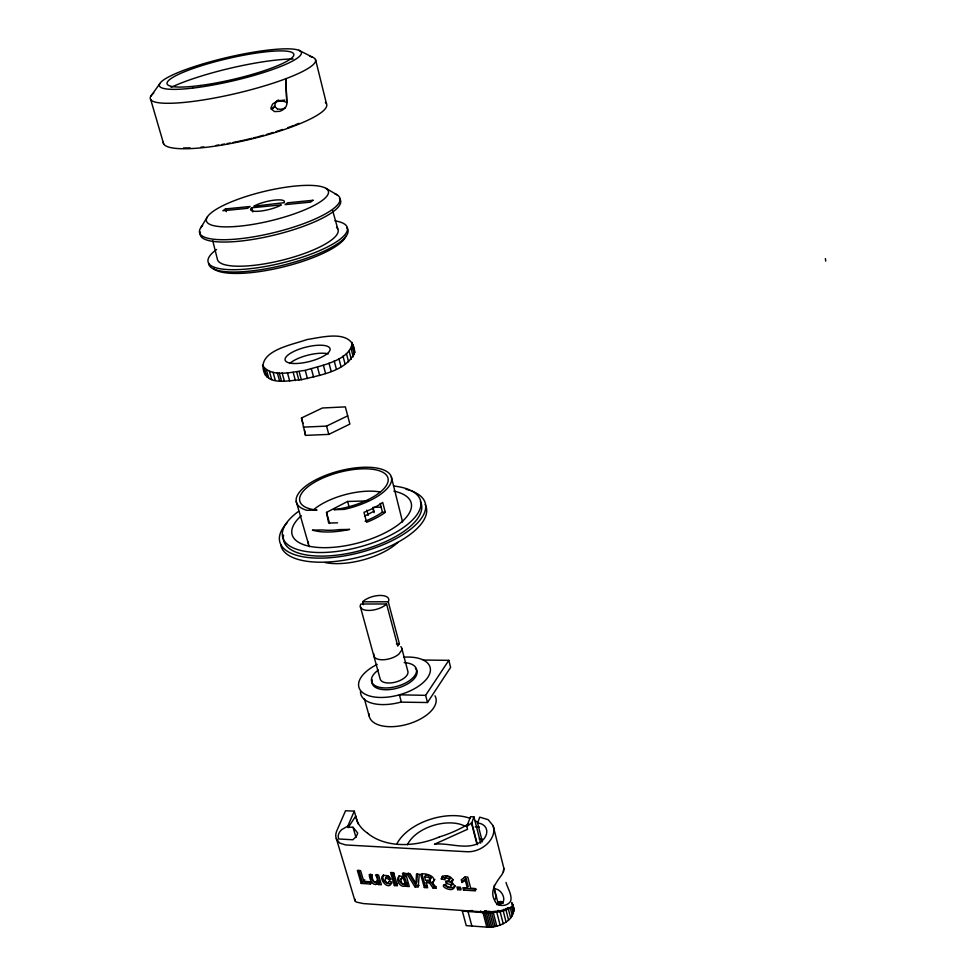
<?xml version="1.0" encoding="UTF-8"?>
<svg xmlns="http://www.w3.org/2000/svg" width="976" height="976" viewBox="0 0 976 976"><rect width="100%" height="100%" fill="white"/><g stroke="black" fill="none" stroke-linecap="round" stroke-linejoin="round"><path stroke-width="1.46" d="M451.51 882.316C453.23 883.414 456.426 886.757 453.364 888.697C450.375 891.991 438.212 885.171 445.715 884.829L447.264 886.55A2.66 1.867 30.3 0 0 448.85 887.16A3.77 2.647 30.3 0 0 450.058 887.135L450.412 887.038A2.513 1.769 30.3 0 0 451.034 886.574L451.193 885.586A2.306 1.623 30.2 0 0 450.68 884.671L446.288 883.439L445.654 881.084L448.997 880.742A1.635 1.159 30.3 0 0 449.228 880.291L449.094 879.4A1.842 1.305 30.3 0 0 448.667 878.742L446.142 877.924A2.501 1.757 30.4 0 0 445.227 878.229L444.483 879.583L441.335 878.998C441.969 873.91 449.826 875.387 452.034 878.656C454.865 881.279 448.155 884.244 451.949 880.925A2.928 2.062 30.2 0 1 452.413 881.047M472.543 910.547L462.356 911.12L466.247 925.626L486.817 927.127C498.431 927.956 515.889 920.697 513.51 906.936M415.922 883.512L416.508 874.093L419.277 874.264L418.179 887.123L415.02 886.928L406.772 873.496L410.103 873.703L415.922 883.512L416.862 881.889L417.362 873.825M441.335 878.998L442.482 876.045M286.846 104.273L286.017 106.713L283.321 109.495A16.921 14.738 68.9 0 1 279.563 111.349L274.585 111.606L271.267 109.019A3.416 3.123 89.4 0 1 271.011 107.714L272.609 104.029L276.952 101.272A16.385 13.884 -71 0 1 280.99 100.479L286.81 102.382L285.724 78.812L286.932 103.517M377.919 882.524L377.907 883.341A2.721 1.879 32 0 1 377.456 884.11C371.954 886.537 369.465 878.302 369.257 874.508L372.295 874.703C371.039 884.768 381.531 884.488 375.528 874.899L378.566 875.094L381.384 884.744L378.517 884.549L377.919 882.524L379.493 882.951L378.517 884.549M264.96 371.148C266.472 386.264 291.299 379.981 301.328 379.737C319.86 375.04 345.968 371.661 354.727 352.458C353.507 328.265 322.141 337.342 306.879 339.575C291.97 345.101 253.223 351.067 265.289 375.187M404.686 876.143L403.747 877.753L402.502 873.227L405.589 873.422L409.31 886.55L406.394 886.367L407.334 884.744L405.833 884.415L405.516 885.805A2.611 1.818 31.3 0 1 404.796 886.257C399.928 887.391 395.268 879.815 398.977 876.411A4.111 2.867 31.4 0 1 400.514 876.119L402.6 876.607A2.05 1.427 31.4 0 1 403.369 877.217C403.869 878.973 405.443 876.302 404.32 875.606A2.037 1.427 31.4 0 0 403.552 874.996M401.648 877.936L402.295 876.814A1.488 1.037 31.4 0 1 402.917 876.716L403.613 876.851A2.025 1.415 31.4 0 1 404.491 877.351L406.101 881.365A2.684 1.879 31.4 0 1 405.748 882.194L405.15 882.572A1.976 1.379 31.3 0 1 404.564 882.633M262.446 365.207C271.267 378.273 291.861 371.832 305.232 370.38C319.469 365.756 350.677 360.839 352.214 342.454M451.388 880.852C451.717 884.402 450.424 881.084 447.203 881.816L446.288 883.439M444.483 879.583L446.142 876.594A2.501 1.757 30.3 0 1 447.045 876.302L449.57 877.119A1.842 1.305 30.3 0 1 449.997 877.766L450.143 878.656A1.635 1.159 30.3 0 1 449.899 879.108L449.424 879.4M513.998 911.218L512.9 904.496M482.376 841.837L477.569 823.061L479.728 817.156L488.159 819.657L493.124 825.696L503.872 868.323L503.421 871.312A20.996 12.7 -16 0 1 501.188 875.643C495.93 882.743 489.33 891.515 494.808 900.665M477.423 844.63L471.798 822.78L473.958 816.888L470.469 816.717L466.845 826.538L467.553 829.271L434.479 844.228C449.765 842.154 470.749 852.39 483.474 839.47A14.677 10.724 -26.2 0 0 486.731 830.356C486.207 825.928 481.778 823.134 477.569 823.061M434.869 879.474L432.539 882.585L436.357 888.306L433.1 888.099L429.428 882.902L426.244 882.694L427.647 887.745L424.34 887.526L420.668 874.35C424.828 872.251 438.126 876.777 432.539 882.585M398.964 875.753C397.415 879.791 401.16 885.549 405.735 884.634A2.611 1.818 31.3 0 0 406.467 884.183L406.785 882.792L405.857 884.842M389.985 880.73L388.948 881.609M347.834 826.111L341.698 829.612A11.065 7.71 -29.6 0 0 338.147 836.432L338.587 838.982L352.848 839.763L355.484 837.286A11.09 7.723 -29.6 0 0 357.68 832.967L353.007 827.282A10.455 5.844 -18.5 0 0 348.237 827.502L347.834 826.111L354.276 811.154L345.553 810.739L336.879 830.625A17.653 12.31 -29.4 0 0 335.817 836.822L354.959 900.799L356.301 902.068L363.243 903.569L482.839 911.901A18.91 5.1 -2.9 0 0 487.841 912.048L499.932 910.876L508.264 908.522A25.132 6.759 -2.9 0 0 512.559 905.508M379.493 882.951L378.895 880.925L377.956 882.951M403.857 877.997L404.808 876.387M355.24 899.347L354.959 900.799M453.389 879.522L451.29 881.304M363.438 604.693L362.645 601.814L363.487 600.984A14.689 6.661 -15.3 0 1 380.311 595.445A14.689 6.661 -15.3 0 1 388.68 600.923L388.241 601.765L399.391 643.782L397.757 646.051L386.569 603.973L360.925 604.01L360.461 604.852A14.689 6.661 -15.3 0 0 368.782 610.439A14.689 6.661 -15.3 0 0 385.74 604.815L386.569 603.973M495.1 899.372L496.198 897.237L494.015 888.721M455.402 885.757C452.815 889.453 446.569 887.635 444.117 884.5M467.333 888.001L468.224 886.354L466.211 878.766L462.88 880.84L461.99 882.475L461.27 879.803L465.454 876.948L467.785 877.095L470.713 888.221L474.946 888.489L475.568 890.856L463.539 890.075L462.905 887.721L467.333 888.001L465.332 880.401L466.211 878.766M463.539 890.075L464.417 888.428L476.434 889.209M457.659 889.697L456.927 886.977L460.294 887.196L461.014 889.917L457.659 889.697L458.549 888.05L460.782 888.197M433.1 888.099L434.015 886.464L436.187 886.611M424.34 887.526L425.268 885.903L422.01 874.203M429.428 882.902L430.343 881.279L434.015 886.464M426.244 882.694L427.171 881.072L430.343 881.279M424.645 876.912L428.879 877.387L430.379 879.388A1.915 1.342 30.8 0 1 430.184 880.035L425.597 880.352L424.645 876.912L425.573 875.289L428.488 875.472L430.404 876.119L431.294 877.766A1.903 1.342 30.8 0 1 431.111 878.412L429.733 878.912M415.02 886.928L415.947 885.305L408.468 873.105M394.377 885.586L395.341 883.975L392.559 874.301L391.608 875.911L394.377 885.586L397.439 885.781L394.67 876.106L391.608 875.911M388.485 879.413L387.557 878.071A1.635 1.135 31.8 0 0 386.618 877.57L386.374 877.534A1.842 1.281 31.8 0 0 385.703 877.534L385.093 880.376L386.947 883.024A1.525 1.061 31.7 0 0 387.679 883.219L389.131 881.56L391.791 881.938C388.887 894.126 373.442 872.349 387.618 875.838A4.099 2.855 31.8 0 1 389.253 876.875L391.047 879.364L388.485 879.413L389.448 877.802L388.521 876.472A1.635 1.135 31.8 0 0 387.582 875.972L387.338 875.923A1.842 1.281 31.8 0 0 386.667 875.936L386.057 878.766M391.352 875.045L390.62 872.495L393.682 872.678L394.414 875.24L391.352 875.045L392.315 873.435L394.353 873.569M200.824 227.652L207.412 216.818M370.477 884.024L369.794 881.718L363.755 881.328L360.583 870.629L357.362 870.433L361.23 883.426L370.477 884.024L371.453 882.426M361.23 883.426L362.218 881.828L358.79 870.287M363.755 881.328L364.743 879.73M348.237 827.502L355.728 816.082A73.407 40.943 -16.4 0 0 367.549 833.162M360.534 691.167A36.905 18.349 -15.7 0 0 400.758 702.134L427.5 702.525L450.607 667.389L448.826 660.337L423.267 660.044M427.5 702.525L425.621 695.339L448.826 660.337M383.47 874.691C380.677 879.291 387.057 885.854 391.791 883.134M150.865 96.173L159.808 83.668M462.356 911.12L483.01 912.56C493.026 912.694 504.714 912.865 512.729 906.167M465.332 880.401L461.99 882.475M251.71 207.79L251.015 208.425A17.373 4.148 -13.6 0 0 259.787 211.158A17.373 4.148 -13.6 0 0 280.136 205.57L281.295 204.875L251.71 207.79L252.845 211.914M489.708 911.218L488.012 912.694L491.733 927.054M488.427 927.2L484.633 912.645L486.365 911.194M466.845 826.538L471.798 822.78M278.55 99.979C273.695 101.687 276.33 107.799 271.267 109.019L274.854 106.762L274.744 105.872M464.271 877.448L464.942 876.973M488.39 911.23L486.304 912.694L490.062 927.176M225.505 208.925L222.857 210.743L247.526 208.327L250.112 206.497L225.505 208.925L226.261 211.646M486.817 927.127L483.01 912.56L485.121 911.12M484.633 912.645L487.085 911.218M501.493 901.556L498.87 902.532L499.37 904.508L498.37 904.41L497.87 902.458L500.676 901.507M364.499 516.206L373.82 511.29L372.783 507.374M337.611 522.843L328.656 523.026L326.509 512.4L347.615 501.457L368.123 500.92M484.816 911.108L482.107 912.499L480.582 910.925M483.01 912.56L486.17 910.986M328.79 434.393L349.872 424.084L345.345 406.882L322.422 407.992L301.474 417.996L305.512 435.381L328.79 434.393L326.557 426.109L303.243 427.146M326.557 426.109L347.712 415.849M498.87 902.532L501.957 901.604M377.187 880.767L378.139 879.522L376.846 874.459M497.87 902.458L500.188 901.47M503.872 868.323L503.421 872.019M285.236 108.141L280.966 109.312L277.562 108.97M500.334 904.667L499.822 902.641L502.079 901.909M496.747 904.618C508.179 905.13 503.921 891.21 496.357 889.075M472.433 910.998L468.004 911.511L471.859 926.041M373.625 507.313L381.14 507.13M362.645 601.814L388.241 601.765M396.402 643.757L399.391 643.782M425.621 695.339L399.404 694.814L401.331 701.964M374.869 882.17L376.504 882.231L374.772 882.097M475.214 826.879L479.411 827.087M479.192 838.945L482.229 839.104M362.218 881.828L370.136 882.341M395.341 883.975L397.378 884.097M415.947 885.305L419.107 885.5M425.268 885.903L427.464 886.049M365.109 521.208A45.323 18.202 -14.8 0 0 382.421 512.083L385.288 512.363L382.702 502.433A49.02 19.435 -14.8 0 1 363.975 512.302L366.622 522.27A48.873 19.642 -14.8 0 0 385.288 512.363M507.837 907.948L510.387 908.205L512.29 915.769M494.246 885.293A12.749 4.856 -86 0 1 494.332 888.624L495.357 888.77M499.822 902.641L503.055 903.325M505.58 908.693L508.423 909.168L510.655 917.977M442.25 877.363L445.398 877.949M507.666 907.558L510.387 908.205M503.579 909.425L506.019 910.059L508.557 920.075M502.896 902.678L501.408 902.288A12.371 3.318 -2.9 0 0 497.699 901.812L494.332 888.624M506.215 908.375L508.423 909.168M277.367 108.909L274.976 106.738M298.766 50.227L312.479 57.133M465.418 826.379L464.539 825.928A34.526 20.142 -16.7 0 0 432.27 825.781A34.526 20.142 -16.7 0 0 407.443 844.777M325.96 188.344L337.123 194.858M498.224 910.34L500.09 911.535L503.189 923.65M428.574 877.278L429.928 878.18M450.997 882.511L451.583 883.036A2.294 1.61 30.2 0 1 452.095 883.951L451.937 884.939A2.513 1.769 30.2 0 1 451.315 885.391M511.851 902.605L513.059 905.142M495.076 901.446C497.955 907.363 508.13 906.399 510.777 900.885C512.107 894.333 507.642 888.514 506.019 882.426M309.221 546.706L296.228 501.444M336.232 838.689L339.648 843.081L345.699 844.948L467.126 851.743C475.312 852.06 483.388 848.29 488.805 842.227A22.46 16.421 -26.2 0 0 493.758 828.27L493.124 825.696M212.731 240.669L217.416 259.36A62.135 16.153 -13.8 0 0 286.846 258.982A62.135 16.153 -13.8 0 0 336.525 227.323M337.757 228.848L332.694 210.718M353.007 827.282L356.008 837.42M354.276 811.154L357.985 823.805M370.636 874.24C370.673 878.01 373.564 884.768 378.432 882.499A2.708 1.879 32 0 0 378.883 881.743L378.895 880.925M150.646 99.345L163.663 143.911M264.362 368.794L266.655 376.895M406.785 882.792L407.334 884.744M405.833 884.415L406.394 886.367M269.425 371.392L271.706 379.53M266.521 370.233L268.803 378.346M277.318 372.771L279.6 380.945M273.036 372.246L275.33 380.396M364.365 698.804L369.196 716.079M282.125 372.966L284.394 381.152M279.221 372.893L281.491 381.067M301.474 417.996L302.975 423.425M326.509 512.4L329.571 523.441M287.444 372.82L289.713 381.018M296.631 371.893L298.876 380.103M360.351 606.669L380.128 678.881A14.372 7.076 -15.6 0 0 395.67 682.065A14.372 7.076 -15.6 0 0 407.883 671.378L401.758 648.235M293.154 372.332L295.399 380.542M299.083 371.514L301.328 379.737M305.232 370.38L307.464 378.603M347.615 501.457L349.188 507.313M311.405 368.952L313.625 377.175M317.505 367.257L319.701 375.479M366.805 510.119L368.196 515.377M323.41 365.329L325.594 373.54M329.022 363.206L331.181 371.417M338.904 358.534L341.039 366.72M372.991 508.215L374.15 512.644M334.207 360.925L336.366 369.123M489.757 912.658L493.429 926.834M343.003 356.069L345.126 364.243M380.164 503.396L382.421 512.083M471.408 822.768L477.032 844.606M349.164 351.14L351.262 359.278M493.27 912.45L496.796 926.114M491.514 912.572L495.113 926.517M346.443 353.593L348.554 361.742M473.958 816.888L480.704 843.179M352.653 344.382L354.727 352.458M352.007 344.772L353.044 348.786M352.287 346.492L354.373 354.593M496.747 912.072L500.078 925.041M351.128 348.761L353.214 356.874M503.213 910.864L506.044 921.978M391.327 476.886L402.6 522.026M514.035 909.022L512.01 903.251L512.461 905.033M511.827 907.192L513.413 913.499M403.808 873.032L404.515 875.862M315.529 59.475L326.496 103.859M304.488 430.099L305.512 435.381M403.454 876.57L403.576 877.473M825.391 258.603L825.708 261.104M308.294 541.802L308.367 544.205M334.646 193.663A72.273 17.641 -13.7 0 1 273.365 232.776A72.273 17.641 -13.7 0 1 202.63 225.419M339.465 198.555A72.236 17.727 -13.7 0 1 274.061 235.131A72.236 17.727 -13.7 0 1 200.434 232.056M346.761 227.75A71.663 18.715 -13.8 0 1 285.87 264.484A71.663 18.715 -13.8 0 1 208.62 263.3M345.894 236.241A69.235 18.166 -13.8 0 1 282.82 267.046A69.235 18.166 -13.8 0 1 213.39 268.473M334.988 220.844A71.712 18.642 -13.8 0 1 325.96 247.709A71.712 18.642 -13.8 0 1 235.228 269.681A71.712 18.642 -13.8 0 1 216.574 249.514M289.604 363.536A23.131 7.491 -14.2 0 1 328.241 353.873M468.553 823.854A73.407 40.943 -16.4 0 1 439.261 836.969M397.147 843.313A46.58 27.169 -16.7 0 1 470.09 818.364M475.434 820.914A46.58 27.169 -16.7 0 1 477.715 822.463M439.273 837.005A72.48 50.801 -26.5 0 1 367.513 833.199M425.182 504.482A75.176 30.964 -14.9 0 1 363.182 556.076A75.176 30.964 -14.9 0 1 280.661 544.352M397.854 542.388A48.422 20.313 -15 0 1 325.264 562.591M393.901 491.148A61.61 25.12 -14.9 0 1 396.927 525.698A61.61 25.12 -14.9 0 1 315.736 547.243A61.61 25.12 -14.9 0 1 301.279 515.731M314.101 509.289A45.262 18.3 -14.8 0 1 379.92 491.928M393.535 485.999A71.309 29.073 -14.9 0 1 406.101 525.564A71.309 29.073 -14.9 0 1 307.818 551.757A71.309 29.073 -14.9 0 1 298.644 511.29M410.762 490.66A75.262 30.829 -14.9 0 1 405.199 533.128A75.262 30.829 -14.9 0 1 310.307 557.747A75.262 30.829 -14.9 0 1 287.103 522.733M405.931 489.244A75.262 30.829 -14.9 0 1 409.603 490.281M420.363 501.554A71.236 29.182 -14.9 0 1 356.679 551.55A71.236 29.182 -14.9 0 1 283.565 534.994M171.068 87.352A79.849 13.725 -13.2 0 1 293.044 58.95M325.374 102.382A83.936 16.336 -13.3 0 1 252.357 138.775A83.936 16.336 -13.3 0 1 163.248 142.24M281.905 100.394A83.936 16.336 -13.3 0 1 284.809 100.052M309.673 56.327A84.9 14.494 -13.2 0 1 236.948 93.257A84.9 14.494 -13.2 0 1 153.769 92.988M298.937 123.342A81.301 15.823 -13.3 0 1 294.996 124.94M293.642 125.477A81.301 15.823 -13.3 0 1 287.7 127.685M282.686 129.43A81.301 15.823 -13.3 0 1 276.11 131.577M273.414 132.419A81.301 15.823 -13.3 0 1 266.472 134.468M263.642 135.261A81.301 15.823 -13.3 0 1 257.896 136.799M256.444 137.177A81.301 15.823 -13.3 0 1 253.54 137.909M252.089 138.275A81.301 15.823 -13.3 0 1 246.22 139.666M244.756 140.007A81.301 15.823 -13.3 0 1 237.436 141.593M235.972 141.898A81.301 15.823 -13.3 0 1 233.069 142.472M230.177 143.033A81.301 15.823 -13.3 0 1 227.31 143.557M224.468 144.058A81.301 15.823 -13.3 0 1 221.65 144.533M218.868 144.985A81.301 15.823 -13.3 0 1 216.123 145.4M203.813 146.937A81.301 15.823 -13.3 0 1 200.861 147.217M190.015 147.888A81.301 15.823 -13.3 0 1 183.537 147.913M277.147 101.553A81.301 15.823 -13.3 0 1 284.382 100.662M400.831 646.624A14.481 6.942 -15.5 0 1 401.722 650.114L398.867 654.127A14.481 6.942 -15.5 0 1 382.189 659.776A14.481 6.942 -15.5 0 1 373.881 653.871M434.967 695.815A34.563 17.605 -15.8 0 1 406.724 724.448A34.563 17.605 -15.8 0 1 369.026 713.749M377.2 664.4A36.99 18.251 -15.7 0 0 360.278 690.13A36.99 18.251 -15.7 0 0 398.83 694.985L403.539 693.546A36.99 18.251 -15.7 0 0 425.548 661.338L422.95 659.861A36.99 18.251 -15.7 0 0 404.052 657.177M415.386 668.194A23.241 11.468 -15.7 0 1 397.159 688.202A23.241 11.468 -15.7 0 1 372.173 679.857M404.162 662.631A23.253 11.456 -15.6 0 1 412.946 677.771A23.253 11.456 -15.6 0 1 379.591 687.348A23.253 11.456 -15.6 0 1 378.371 670.024M400.758 879.181L401.575 882.78L403.393 884.219A1.989 1.379 31.4 0 0 404.198 884.195L404.796 883.817A2.684 1.879 31.4 0 0 405.15 882.975L403.539 878.961A2.025 1.415 31.4 0 0 402.661 878.461L401.966 878.327A1.488 1.037 31.4 0 0 401.343 878.424L400.758 879.181M284.089 202.691L253.882 206.241L255.053 205.558A17.373 4.148 -13.6 0 1 275.22 200.056A17.373 4.148 -13.6 0 1 284.089 202.691M313.028 200.287L310.575 202.13L285.151 204.631L287.664 202.788L313.028 200.287M349.506 529.419L347.395 529.858A48.849 19.679 -14.8 0 1 313.784 530.505L312.418 530.127L322.312 529.944A45.299 18.239 -14.8 0 0 339.477 529.602L349.506 529.419M316.785 510.07L306.842 510.314A49.129 19.264 -14.7 0 1 322.824 476.508A49.129 19.264 -14.7 0 1 390.388 474.873A49.129 19.264 -14.7 0 1 344.089 509.423L334.024 509.655A45.555 17.861 -14.7 0 0 387.655 477.118A45.555 17.861 -14.7 0 0 321.385 478.704A45.555 17.861 -14.7 0 0 316.785 510.07M235.704 226.505A62.781 15.018 -13.6 0 0 328.509 192.516A62.781 15.018 -13.6 0 0 237.998 199.275A62.781 15.018 -13.6 0 0 235.704 226.505M293.02 363.462A23.18 7.405 -14.2 0 0 329.766 350.713A23.18 7.405 -14.2 0 0 299.937 348.932A23.18 7.405 -14.2 0 0 293.02 363.462M200.3 85.498A65.063 10.748 -13.1 0 0 293.837 54.302A65.063 10.748 -13.1 0 0 197.213 67.1A65.063 10.748 -13.1 0 0 200.3 85.498M192.675 88.096A72.895 12.041 -13.1 0 0 301.401 53.448A72.895 12.041 -13.1 0 0 197.14 65.685A72.895 12.041 -13.1 0 0 192.675 88.096"/></g></svg>
